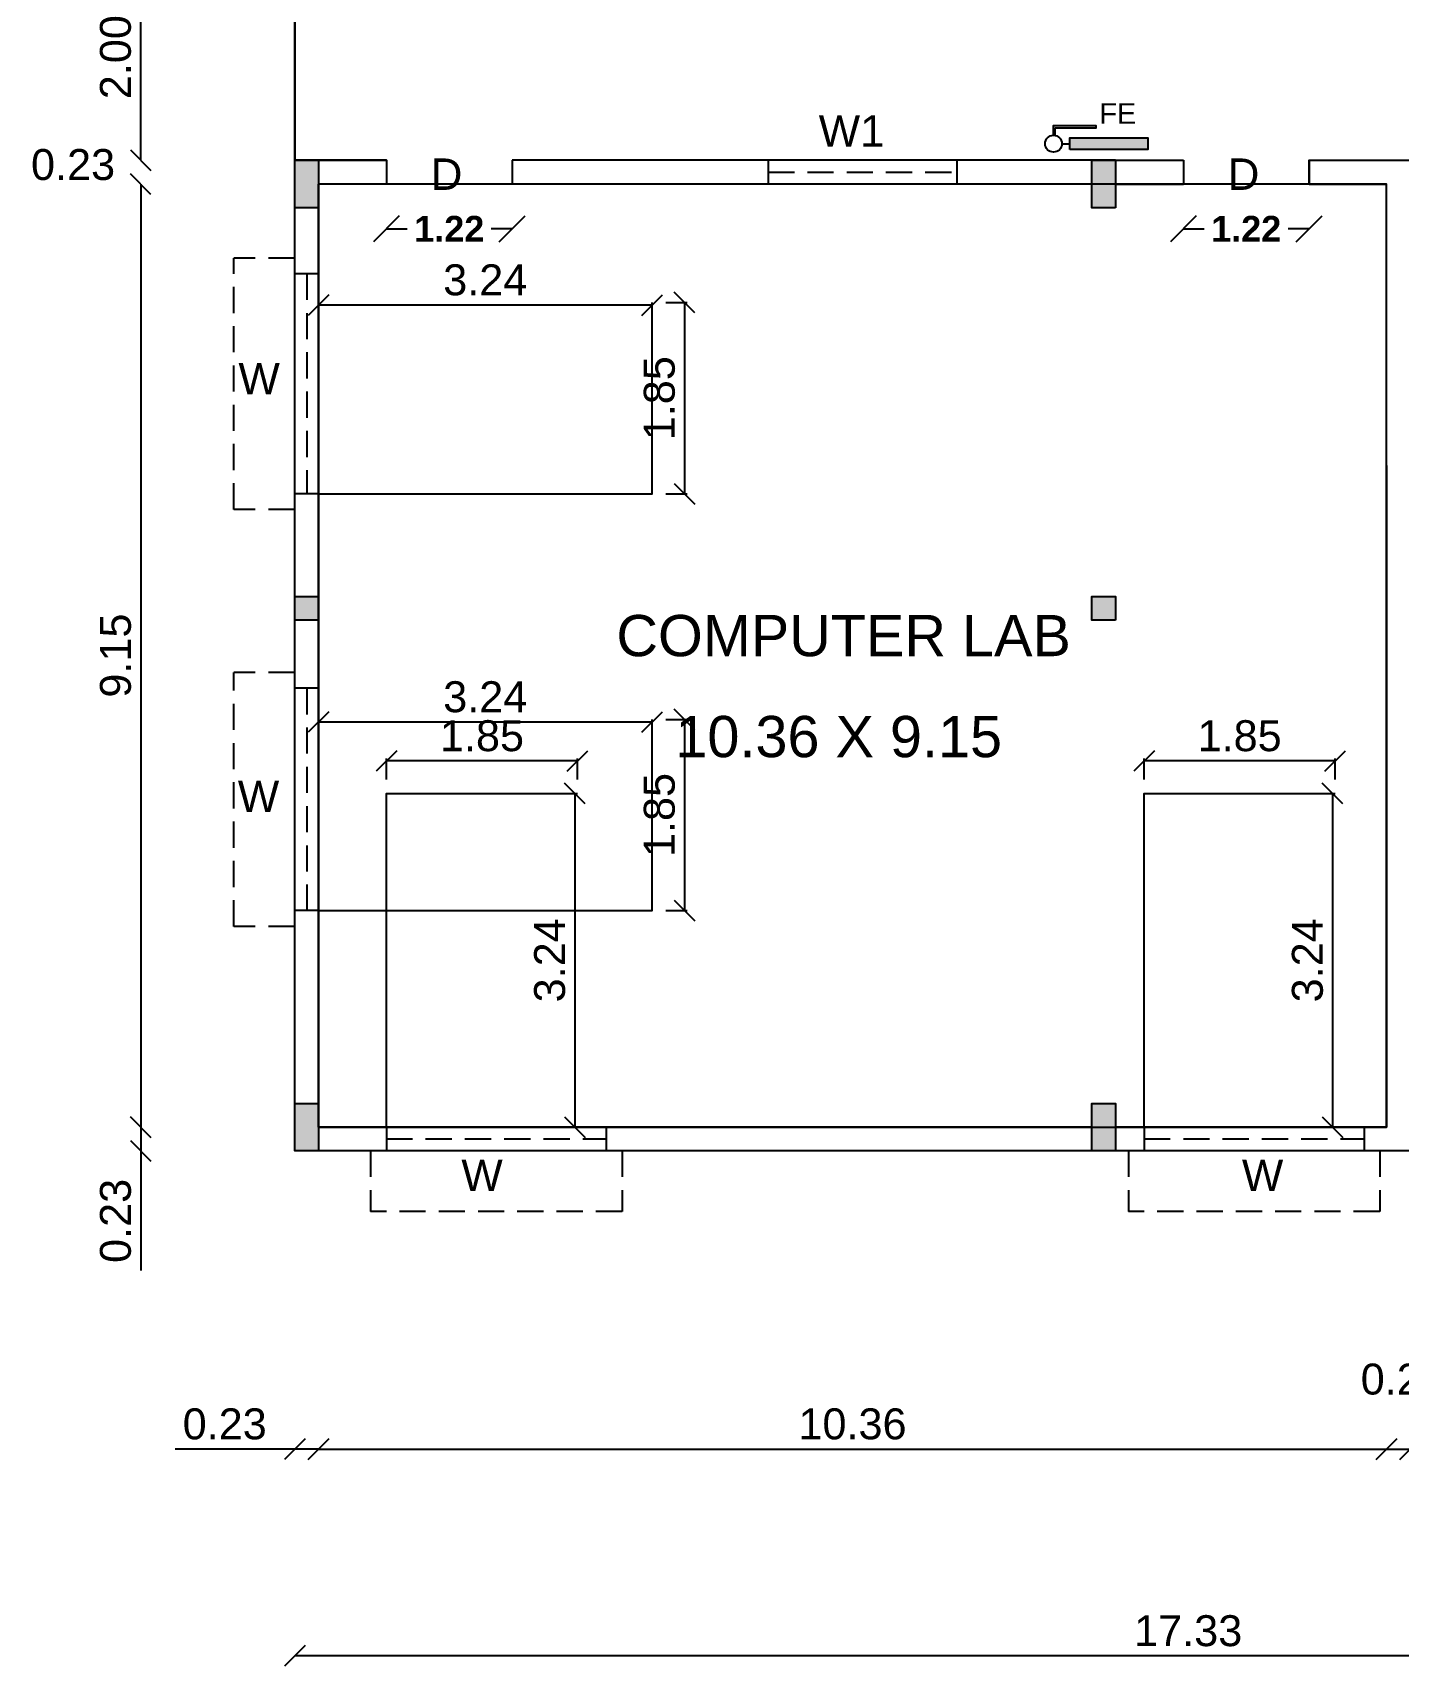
# Model space of a CAD drawing. Header units: metres. Extents: x -7227 to 737, y -45 to 4679.
# Drawn here: x 636.48 to 649.73, y -10.03 to 5.82 of the extents above; entities that cross this region are included whole.
import ezdxf

# ---------------------------------------------------------------- set-up
doc = ezdxf.new("R2010")
doc.units = ezdxf.units.M
doc.header["$LTSCALE"] = 0.2
doc.header["$MEASUREMENT"] = 0
doc.linetypes.add('HIDDEN', pattern=[9.525, 6.35, -3.175])
for name, color, linetype in [('BLK_1_FLR_1_BLT_UP_AREA', 26, 'Continuous'), ('BLK_1_FLR_1_CARPET_AREA', 10, 'Continuous'), ('BLK_1_FLR_1_EXIT_WIDTH_DOOR', 1, 'Continuous'), ('BLK_1_FLR_1_REGULAR_ROOM_6', 117, 'Continuous'), ('BLK_1_FLR_1_ROOM_6_LIGHT_VENTILATION_1', 117, 'Continuous')]:
    doc.layers.add(name, color=color, linetype=linetype)
doc.layers.add('line', color=7, linetype='Continuous', lineweight=25)
doc.styles.add('ld', font='arial.ttf', dxfattribs={"height": 0.3})
doc.styles.get("Standard").update_dxf_attribs({"font": 'arial.ttf', "height": 0.3})
doc.styles.add('style 1', font='arialbd.ttf', dxfattribs={"height": 0.25})
doc.styles.add('style2', font='arial.ttf', dxfattribs={"height": 60})
doc.dimstyles.new('11', dxfattribs={"dimtxt": 0.25, "dimasz": 0.25, "dimexe": 0.18, "dimexo": 0.0625, "dimgap": 0.09, "dimtad": 0, "dimzin": 0, "dimdsep": 46, "dimtxsty": 'style 1', "dimblk": 'OBLIQUE', "dimcen": 0, "dimse1": 1, "dimse2": 1, "dimadec": 0, "dimazin": 0, "dimtfac": 1, "dimtdec": 4, "dimtofl": 0, "dimtmove": 0, "dimatfit": 3, "dimfxl": 0, "dimtolj": 1, "dimtzin": 0, "dimarcsym": 0})
doc.dimstyles.new('DCR', dxfattribs={"dimtxt": 0.3, "dimasz": 0.2, "dimexe": 0.025, "dimexo": 0, "dimgap": 0.09, "dimtad": 1, "dimzin": 0, "dimdsep": 46, "dimtxsty": 'Standard', "dimblk": 'OBLIQUE', "dimcen": 0.09, "dimadec": 0, "dimazin": 0, "dimtfac": 1, "dimtofl": 0, "dimtmove": 0, "dimatfit": 3, "dimfxl": 0, "dimtolj": 1, "dimtzin": 0, "dimarcsym": 0})

# ---------------------------------------------------------------- blocks, each defined once
blk = doc.blocks.new('_OBLIQUE')
at = {"layer": 'line', "color": 0, "linetype": 'ByBlock', "lineweight": -2}
blk.add_line((-0.5, -0.5), (0.5, 0.5), dxfattribs=at)
blk = doc.blocks.new('*D187')
at = {"color": 0, "lineweight": -2}
blk.add_line((656.354, -9.926), (639.024, -9.926), dxfattribs=at)
at = {"layer": 'Defpoints', "color": 0}
for p in [(639.024, -5.027), (656.354, -5.027), (639.024, -9.926)]:
    blk.add_point(p, dxfattribs=at)
at = {"color": 0, "lineweight": -2, "xscale": 0.2, "yscale": 0.2, "zscale": 0.2, "rotation": 180}
blk.add_blockref('_OBLIQUE', (639.024, -9.926), dxfattribs=at)
at = {"color": 0, "lineweight": -2, "xscale": 0.2, "yscale": 0.2, "zscale": 0.2}
blk.add_blockref('_OBLIQUE', (656.354, -9.926), dxfattribs=at)
at = {"color": 0, "insert": (647.689, -9.683), "char_height": 0.3, "attachment_point": 5}
blk.add_mtext('\\A1;17.33', dxfattribs=at)
blk = doc.blocks.new('*D85')
at = {"color": 0, "lineweight": -2}
blk.add_line((637.529, 4.348), (637.529, -4.797), dxfattribs=at)
at = {"layer": 'Defpoints', "color": 0}
for p in [(639.254, 4.348), (637.529, -4.797), (639.254, -4.797)]:
    blk.add_point(p, dxfattribs=at)
at = {"color": 0, "lineweight": -2, "xscale": 0.2, "yscale": 0.2, "zscale": 0.2}
for p, rotation in [((637.529, 4.348), 90), ((637.529, -4.797), 270)]:
    blk.add_blockref('_OBLIQUE', p, dxfattribs=dict(at, rotation=rotation))
at = {"color": 0, "insert": (637.286, -0.225), "char_height": 0.3, "attachment_point": 5, "rotation": 90}
blk.add_mtext('\\A1;9.15', dxfattribs=at)
blk = doc.blocks.new('*D86')
at = {"color": 0, "lineweight": -2}
for p, q in [((637.529, -4.797), (637.529, -5.027)), ((637.529, -5.027), (637.529, -6.187))]:
    blk.add_line(p, q, dxfattribs=at)
at = {"layer": 'Defpoints', "color": 0}
for p in [(639.254, -4.797), (637.529, -5.027), (639.254, -5.027)]:
    blk.add_point(p, dxfattribs=at)
at = {"color": 0, "lineweight": -2, "xscale": 0.2, "yscale": 0.2, "zscale": 0.2}
for p, rotation in [((637.529, -4.797), 90), ((637.529, -5.027), 270)]:
    blk.add_blockref('_OBLIQUE', p, dxfattribs=dict(at, rotation=rotation))
at = {"color": 0, "insert": (637.286, -5.707), "char_height": 0.3, "attachment_point": 5, "rotation": 90}
blk.add_mtext('\\A1;0.23', dxfattribs=at)
blk = doc.blocks.new('*D88')
at = {"color": 0, "lineweight": -2}
blk.add_line((639.254, -7.921), (649.612, -7.921), dxfattribs=at)
at = {"layer": 'Defpoints', "color": 0}
for p in [(639.254, -4.797), (649.612, -4.797), (649.612, -7.921)]:
    blk.add_point(p, dxfattribs=at)
at = {"color": 0, "lineweight": -2, "xscale": 0.2, "yscale": 0.2, "zscale": 0.2, "rotation": 180}
blk.add_blockref('_OBLIQUE', (639.254, -7.921), dxfattribs=at)
at = {"color": 0, "lineweight": -2, "xscale": 0.2, "yscale": 0.2, "zscale": 0.2}
blk.add_blockref('_OBLIQUE', (649.612, -7.921), dxfattribs=at)
at = {"color": 0, "insert": (644.433, -7.677), "char_height": 0.3, "attachment_point": 5}
blk.add_mtext('\\A1;10.36', dxfattribs=at)
blk = doc.blocks.new('*D94')
at = {"color": 0, "lineweight": -2}
blk.add_line((649.612, -7.921), (649.842, -7.921), dxfattribs=at)
at = {"layer": 'Defpoints', "color": 0}
for p in [(649.612, -4.797), (649.842, -4.797), (649.842, -7.921)]:
    blk.add_point(p, dxfattribs=at)
at = {"color": 0, "lineweight": -2, "xscale": 0.2, "yscale": 0.2, "zscale": 0.2, "rotation": 180}
blk.add_blockref('_OBLIQUE', (649.612, -7.921), dxfattribs=at)
at = {"color": 0, "lineweight": -2, "xscale": 0.2, "yscale": 0.2, "zscale": 0.2}
blk.add_blockref('_OBLIQUE', (649.842, -7.921), dxfattribs=at)
at = {"color": 0, "insert": (649.77, -7.243), "char_height": 0.3, "attachment_point": 5}
blk.add_mtext('\\A1;0.23', dxfattribs=at)
blk = doc.blocks.new('*D99')
at = {"color": 0, "lineweight": -2}
for p, q in [((639.024, -7.921), (637.864, -7.921)), ((639.254, -7.921), (639.024, -7.921))]:
    blk.add_line(p, q, dxfattribs=at)
at = {"layer": 'Defpoints', "color": 0}
for p in [(639.024, -4.797), (639.254, -4.797), (639.024, -7.921)]:
    blk.add_point(p, dxfattribs=at)
at = {"color": 0, "lineweight": -2, "xscale": 0.2, "yscale": 0.2, "zscale": 0.2, "rotation": 180}
blk.add_blockref('_OBLIQUE', (639.024, -7.921), dxfattribs=at)
at = {"color": 0, "lineweight": -2, "xscale": 0.2, "yscale": 0.2, "zscale": 0.2}
blk.add_blockref('_OBLIQUE', (639.254, -7.921), dxfattribs=at)
at = {"color": 0, "insert": (638.344, -7.677), "char_height": 0.3, "attachment_point": 5}
blk.add_mtext('\\A1;0.23', dxfattribs=at)
blk = doc.blocks.new('*D113')
at = {"color": 0, "lineweight": -2}
blk.add_line((637.529, 4.578), (637.529, 6.578), dxfattribs=at)
at = {"layer": 'Defpoints', "color": 0}
for p in [(637.529, 6.578), (639.024, 6.578), (639.024, 4.578)]:
    blk.add_point(p, dxfattribs=at)
at = {"color": 0, "lineweight": -2, "xscale": 0.2, "yscale": 0.2, "zscale": 0.2}
for p, rotation in [((637.529, 6.578), 90), ((637.529, 4.578), 270)]:
    blk.add_blockref('_OBLIQUE', p, dxfattribs=dict(at, rotation=rotation))
at = {"color": 0, "insert": (637.286, 5.578), "char_height": 0.3, "attachment_point": 5, "rotation": 90}
blk.add_mtext('\\A1;2.00', dxfattribs=at)
blk = doc.blocks.new('*D356')
at = {"layer": 'BLK_1_FLR_1_EXIT_WIDTH_DOOR', "color": 2, "lineweight": -2}
for p, q in [((647.642, 3.914), (647.844, 3.914)), ((648.862, 3.914), (648.659, 3.914))]:
    blk.add_line(p, q, dxfattribs=at)
at = {"layer": 'Defpoints', "color": 0}
for p in [(647.642, 4.348), (648.862, 4.348), (648.862, 3.914)]:
    blk.add_point(p, dxfattribs=at)
at = {"layer": 'BLK_1_FLR_1_EXIT_WIDTH_DOOR', "color": 2, "lineweight": -2, "xscale": 0.25, "yscale": 0.25, "zscale": 0.25, "rotation": 180}
blk.add_blockref('_OBLIQUE', (647.642, 3.914), dxfattribs=at)
at = {"layer": 'BLK_1_FLR_1_EXIT_WIDTH_DOOR', "color": 2, "lineweight": -2, "xscale": 0.25, "yscale": 0.25, "zscale": 0.25}
blk.add_blockref('_OBLIQUE', (648.862, 3.914), dxfattribs=at)
at = {"layer": 'BLK_1_FLR_1_EXIT_WIDTH_DOOR', "color": 2, "lineweight": 20, "insert": (648.252, 3.914), "char_height": 0.25, "attachment_point": 5, "style": 'style 1'}
blk.add_mtext('\\A1;1.22', dxfattribs=at)
blk = doc.blocks.new('*D357')
at = {"layer": 'BLK_1_FLR_1_EXIT_WIDTH_DOOR', "color": 2, "lineweight": -2}
for p, q in [((639.912, 3.914), (640.114, 3.914)), ((641.132, 3.914), (640.929, 3.914))]:
    blk.add_line(p, q, dxfattribs=at)
at = {"layer": 'Defpoints', "color": 0}
for p in [(639.912, 4.348), (641.132, 4.348), (641.132, 3.914)]:
    blk.add_point(p, dxfattribs=at)
at = {"layer": 'BLK_1_FLR_1_EXIT_WIDTH_DOOR', "color": 2, "lineweight": -2, "xscale": 0.25, "yscale": 0.25, "zscale": 0.25, "rotation": 180}
blk.add_blockref('_OBLIQUE', (639.912, 3.914), dxfattribs=at)
at = {"layer": 'BLK_1_FLR_1_EXIT_WIDTH_DOOR', "color": 2, "lineweight": -2, "xscale": 0.25, "yscale": 0.25, "zscale": 0.25}
blk.add_blockref('_OBLIQUE', (641.132, 3.914), dxfattribs=at)
at = {"layer": 'BLK_1_FLR_1_EXIT_WIDTH_DOOR', "color": 2, "lineweight": 20, "insert": (640.522, 3.914), "char_height": 0.25, "attachment_point": 5, "style": 'style 1'}
blk.add_mtext('\\A1;1.22', dxfattribs=at)
blk = doc.blocks.new('*D362')
at = {"color": 0, "linetype": 'HIDDEN', "lineweight": -2}
for p, q in [((641.741, -1.562), (641.766, -1.562)), ((641.741, -4.797), (641.766, -4.797))]:
    blk.add_line(p, q, dxfattribs=at)
at = {"color": 0, "lineweight": -2}
blk.add_line((641.741, -1.562), (641.741, -4.797), dxfattribs=at)
at = {"layer": 'Defpoints', "color": 0}
for p in [(641.741, -1.562), (641.741, -4.797), (641.741, -4.797)]:
    blk.add_point(p, dxfattribs=at)
at = {"color": 0, "lineweight": -2, "xscale": 0.2, "yscale": 0.2, "zscale": 0.2}
for p, rotation in [((641.741, -1.562), 90), ((641.741, -4.797), 270)]:
    blk.add_blockref('_OBLIQUE', p, dxfattribs=dict(at, rotation=rotation))
at = {"color": 0, "insert": (641.497, -3.18), "char_height": 0.3, "attachment_point": 5, "rotation": 90}
blk.add_mtext('\\A1;3.24', dxfattribs=at)
blk = doc.blocks.new('*D363')
at = {"color": 0, "linetype": 'HIDDEN', "lineweight": -2}
for p, q in [((639.912, -1.427), (639.912, -1.222)), ((641.766, -1.427), (641.766, -1.222))]:
    blk.add_line(p, q, dxfattribs=at)
at = {"color": 0, "lineweight": -2}
blk.add_line((641.766, -1.247), (639.912, -1.247), dxfattribs=at)
at = {"layer": 'Defpoints', "color": 0}
for p in [(639.912, -1.247), (639.912, -1.562), (641.766, -1.562)]:
    blk.add_point(p, dxfattribs=at)
at = {"color": 0, "lineweight": -2, "xscale": 0.2, "yscale": 0.2, "zscale": 0.2, "rotation": 180}
blk.add_blockref('_OBLIQUE', (639.912, -1.247), dxfattribs=at)
at = {"color": 0, "lineweight": -2, "xscale": 0.2, "yscale": 0.2, "zscale": 0.2}
blk.add_blockref('_OBLIQUE', (641.766, -1.247), dxfattribs=at)
at = {"color": 0, "insert": (640.839, -1.004), "char_height": 0.3, "attachment_point": 5}
blk.add_mtext('\\A1;1.85', dxfattribs=at)
blk = doc.blocks.new('*D364')
at = {"color": 0, "linetype": 'HIDDEN', "lineweight": -2}
for p, q in [((639.254, 3.173), (639.254, 3.198)), ((642.489, 3.173), (642.489, 3.198))]:
    blk.add_line(p, q, dxfattribs=at)
at = {"color": 0, "lineweight": -2}
blk.add_line((642.489, 3.173), (639.254, 3.173), dxfattribs=at)
at = {"layer": 'Defpoints', "color": 0}
for p in [(639.254, 3.173), (639.254, 3.173), (642.489, 3.173)]:
    blk.add_point(p, dxfattribs=at)
at = {"color": 0, "lineweight": -2, "xscale": 0.2, "yscale": 0.2, "zscale": 0.2, "rotation": 180}
blk.add_blockref('_OBLIQUE', (639.254, 3.173), dxfattribs=at)
at = {"color": 0, "lineweight": -2, "xscale": 0.2, "yscale": 0.2, "zscale": 0.2}
blk.add_blockref('_OBLIQUE', (642.489, 3.173), dxfattribs=at)
at = {"color": 0, "insert": (640.871, 3.417), "char_height": 0.3, "attachment_point": 5}
blk.add_mtext('\\A1;3.24', dxfattribs=at)
blk = doc.blocks.new('*D365')
at = {"color": 0, "linetype": 'HIDDEN', "lineweight": -2}
for p, q in [((642.624, 3.198), (642.829, 3.198)), ((642.624, 1.344), (642.829, 1.344))]:
    blk.add_line(p, q, dxfattribs=at)
at = {"color": 0, "lineweight": -2}
blk.add_line((642.804, 3.198), (642.804, 1.344), dxfattribs=at)
at = {"layer": 'Defpoints', "color": 0}
for p in [(642.489, 3.198), (642.489, 1.344), (642.804, 1.344)]:
    blk.add_point(p, dxfattribs=at)
at = {"color": 0, "lineweight": -2, "xscale": 0.2, "yscale": 0.2, "zscale": 0.2}
for p, rotation in [((642.804, 3.198), 90), ((642.804, 1.344), 270)]:
    blk.add_blockref('_OBLIQUE', p, dxfattribs=dict(at, rotation=rotation))
at = {"color": 0, "insert": (642.561, 2.271), "char_height": 0.3, "attachment_point": 5, "rotation": 90}
blk.add_mtext('\\A1;1.85', dxfattribs=at)
blk = doc.blocks.new('*D366')
at = {"color": 0, "linetype": 'HIDDEN', "lineweight": -2}
for p, q in [((639.254, -0.869), (639.254, -0.844)), ((642.489, -0.869), (642.489, -0.844))]:
    blk.add_line(p, q, dxfattribs=at)
at = {"color": 0, "lineweight": -2}
blk.add_line((642.489, -0.869), (639.254, -0.869), dxfattribs=at)
at = {"layer": 'Defpoints', "color": 0}
for p in [(639.254, -0.869), (639.254, -0.869), (642.489, -0.869)]:
    blk.add_point(p, dxfattribs=at)
at = {"color": 0, "lineweight": -2, "xscale": 0.2, "yscale": 0.2, "zscale": 0.2, "rotation": 180}
blk.add_blockref('_OBLIQUE', (639.254, -0.869), dxfattribs=at)
at = {"color": 0, "lineweight": -2, "xscale": 0.2, "yscale": 0.2, "zscale": 0.2}
blk.add_blockref('_OBLIQUE', (642.489, -0.869), dxfattribs=at)
at = {"color": 0, "insert": (640.871, -0.626), "char_height": 0.3, "attachment_point": 5}
blk.add_mtext('\\A1;3.24', dxfattribs=at)
blk = doc.blocks.new('*D367')
at = {"color": 0, "linetype": 'HIDDEN', "lineweight": -2}
for p, q in [((642.624, -0.844), (642.829, -0.844)), ((642.624, -2.698), (642.829, -2.698))]:
    blk.add_line(p, q, dxfattribs=at)
at = {"color": 0, "lineweight": -2}
blk.add_line((642.804, -0.844), (642.804, -2.698), dxfattribs=at)
at = {"layer": 'Defpoints', "color": 0}
for p in [(642.489, -0.844), (642.489, -2.698), (642.804, -2.698)]:
    blk.add_point(p, dxfattribs=at)
at = {"color": 0, "lineweight": -2, "xscale": 0.2, "yscale": 0.2, "zscale": 0.2}
for p, rotation in [((642.804, -0.844), 90), ((642.804, -2.698), 270)]:
    blk.add_blockref('_OBLIQUE', p, dxfattribs=dict(at, rotation=rotation))
at = {"color": 0, "insert": (642.561, -1.771), "char_height": 0.3, "attachment_point": 5, "rotation": 90}
blk.add_mtext('\\A1;1.85', dxfattribs=at)
blk = doc.blocks.new('*D368')
at = {"color": 0, "linetype": 'HIDDEN', "lineweight": -2}
for p, q in [((649.09, -1.562), (649.115, -1.562)), ((649.09, -4.797), (649.115, -4.797))]:
    blk.add_line(p, q, dxfattribs=at)
at = {"color": 0, "lineweight": -2}
blk.add_line((649.09, -1.562), (649.09, -4.797), dxfattribs=at)
at = {"layer": 'Defpoints', "color": 0}
for p in [(649.09, -1.562), (649.09, -4.797), (649.09, -4.797)]:
    blk.add_point(p, dxfattribs=at)
at = {"color": 0, "lineweight": -2, "xscale": 0.2, "yscale": 0.2, "zscale": 0.2}
for p, rotation in [((649.09, -1.562), 90), ((649.09, -4.797), 270)]:
    blk.add_blockref('_OBLIQUE', p, dxfattribs=dict(at, rotation=rotation))
at = {"color": 0, "insert": (648.847, -3.18), "char_height": 0.3, "attachment_point": 5, "rotation": 90}
blk.add_mtext('\\A1;3.24', dxfattribs=at)
blk = doc.blocks.new('*D369')
at = {"color": 0, "linetype": 'HIDDEN', "lineweight": -2}
for p, q in [((647.261, -1.427), (647.261, -1.222)), ((649.115, -1.427), (649.115, -1.222))]:
    blk.add_line(p, q, dxfattribs=at)
at = {"color": 0, "lineweight": -2}
blk.add_line((649.115, -1.247), (647.261, -1.247), dxfattribs=at)
at = {"layer": 'Defpoints', "color": 0}
for p in [(647.261, -1.247), (647.261, -1.562), (649.115, -1.562)]:
    blk.add_point(p, dxfattribs=at)
at = {"color": 0, "lineweight": -2, "xscale": 0.2, "yscale": 0.2, "zscale": 0.2, "rotation": 180}
blk.add_blockref('_OBLIQUE', (647.261, -1.247), dxfattribs=at)
at = {"color": 0, "lineweight": -2, "xscale": 0.2, "yscale": 0.2, "zscale": 0.2}
blk.add_blockref('_OBLIQUE', (649.115, -1.247), dxfattribs=at)
at = {"color": 0, "insert": (648.188, -1.004), "char_height": 0.3, "attachment_point": 5}
blk.add_mtext('\\A1;1.85', dxfattribs=at)

msp = doc.modelspace()

# ---------------------------------------------------------------- hatches: boundary and pattern name
h = msp.add_hatch(color=256)
h.dxf.hatch_style = 1
h.paths.add_polyline_path([(639.254, 14.665), (639.024, 14.665), (639.024, 14.205), (639.254, 14.205)])
h.paths.add_polyline_path([(646.984, 14.665), (646.754, 14.665), (646.754, 14.205), (646.984, 14.205)])
h.paths.add_polyline_path([(639.254, 7.038), (639.024, 7.038), (639.024, 6.578), (639.254, 6.578)])
h.paths.add_polyline_path([(646.754, 6.578), (646.984, 6.578), (646.984, 7.038), (646.754, 7.038)])
h.paths.add_polyline_path([(656.124, 14.205), (656.354, 14.205), (656.354, 14.665), (656.124, 14.665)])
h.paths.add_polyline_path([(656.354, 7.038), (656.124, 7.038), (656.124, 6.578), (656.354, 6.578)])
h.paths.add_polyline_path([(665.647, 14.665), (665.417, 14.665), (665.417, 14.205), (665.647, 14.205)])
h.paths.add_polyline_path([(665.922, 14.665), (665.692, 14.665), (665.692, 14.205), (665.922, 14.205)])
h.paths.add_polyline_path([(665.692, 6.578), (665.922, 6.578), (665.922, 7.038), (665.692, 7.038)])
h.paths.add_polyline_path([(665.417, 6.578), (665.647, 6.578), (665.647, 7.038), (665.417, 7.038)])
h.paths.add_polyline_path([(671.283, 14.665), (671.053, 14.665), (671.053, 14.205), (671.283, 14.205)])
h.paths.add_polyline_path([(671.283, 7.038), (671.053, 7.038), (671.053, 6.578), (671.283, 6.578)])
h.paths.add_polyline_path([(675.898, 7.038), (675.668, 7.038), (675.668, 6.578), (675.898, 6.578)])
h.paths.add_polyline_path([(675.898, 14.665), (675.668, 14.665), (675.668, 14.205), (675.898, 14.205)])
h.paths.add_polyline_path([(680.283, 14.205), (680.513, 14.205), (680.513, 14.665), (680.283, 14.665)])
h.paths.add_polyline_path([(680.283, 6.578), (680.513, 6.578), (680.513, 7.038), (680.283, 7.038)])
h.paths.add_polyline_path([(689.513, 6.578), (689.743, 6.578), (689.743, 7.038), (689.513, 7.038)])
h.paths.add_polyline_path([(684.898, 6.578), (685.128, 6.578), (685.128, 7.038), (684.898, 7.038)])
h.paths.add_polyline_path([(689.743, 14.665), (689.513, 14.665), (689.513, 14.205), (689.743, 14.205)])
h.paths.add_polyline_path([(685.128, 14.665), (684.898, 14.665), (684.898, 14.205), (685.128, 14.205)])
h.paths.add_polyline_path([(689.513, 4.118), (689.743, 4.118), (689.743, 4.578), (689.513, 4.578)])
h.paths.add_polyline_path([(680.513, -4.567), (680.283, -4.567), (680.283, -5.027), (680.513, -5.027)])
h.paths.add_polyline_path([(680.513, 4.578), (680.283, 4.578), (680.283, 4.118), (680.513, 4.118)])
h.paths.add_polyline_path([(671.283, 4.578), (671.053, 4.578), (671.053, 4.118), (671.283, 4.118)])
h.paths.add_polyline_path([(671.283, -4.567), (671.053, -4.567), (671.053, -5.027), (671.283, -5.027)])
h.paths.add_polyline_path([(656.124, 4.118), (656.354, 4.118), (656.354, 4.578), (656.124, 4.578)])
h.paths.add_polyline_path([(656.124, -5.027), (656.354, -5.027), (656.354, -4.567), (656.124, -4.567)])
h.paths.add_polyline_path([(646.984, -4.567), (646.754, -4.567), (646.754, -5.027), (646.984, -5.027)])
h.paths.add_polyline_path([(646.754, 4.118), (646.984, 4.118), (646.984, 4.578), (646.754, 4.578)])
h.paths.add_polyline_path([(639.254, 4.578), (639.024, 4.578), (639.024, 4.118), (639.254, 4.118)])
h.paths.add_polyline_path([(639.254, -4.567), (639.024, -4.567), (639.024, -5.027), (639.254, -5.027)])
at = {"ltscale": 0.04}
h = msp.add_hatch(color=256, dxfattribs=at)
h.dxf.hatch_style = 1
h.paths.add_polyline_path([(646.542, 4.796), (646.542, 4.682), (647.299, 4.682), (647.299, 4.796)])
h = msp.add_hatch(color=256)
h.dxf.hatch_style = 1
h.paths.add_polyline_path([(646.984, 0.348), (646.754, 0.348), (646.754, 0.118), (646.984, 0.118)])
h.paths.add_polyline_path([(639.254, 0.348), (639.024, 0.348), (639.024, 0.118), (639.254, 0.118)])
h.paths.add_polyline_path([(652.072, 0.348), (651.842, 0.348), (651.842, 0.118), (652.072, 0.118)])
h.paths.add_polyline_path([(656.354, 0.348), (656.124, 0.348), (656.124, 0.118), (656.354, 0.118)])

# ---------------------------------------------------------------- linework, layer by layer
for p, q in [((639.024, -5.027), (639.024, 14.662)), ((646.465, 4.739), (646.542, 4.739)), ((639.912, 4.578), (639.024, 4.578)), ((639.912, 4.578), (639.912, 4.348)), ((644.754, 4.578), (641.132, 4.578)), ((641.132, 4.578), (641.132, 4.348)), ((643.615, 4.577), (643.615, 4.348)), ((646.984, 4.578), (644.754, 4.578)), ((645.444, 4.577), (645.444, 4.348)), ((646.984, 4.578), (647.642, 4.578)), ((647.642, 4.578), (647.642, 4.348)), ((648.862, 4.578), (649.842, 4.578)), ((648.862, 4.578), (648.862, 4.348)), ((639.912, 4.348), (639.254, 4.348)), ((639.254, -4.797), (639.254, 4.348)), ((646.754, 4.348), (641.132, 4.348)), ((646.984, 4.348), (647.642, 4.348)), ((648.862, 4.348), (649.612, 4.348)), ((649.612, 1.618), (649.612, 4.348)), ((639.254, 3.478), (639.024, 3.478)), ((649.612, 1.618), (649.612, -4.797)), ((639.254, 1.344), (639.024, 1.344)), ((639.254, -0.541), (639.024, -0.541)), ((639.254, -2.698), (639.024, -2.698)), ((646.754, -4.797), (639.254, -4.797)), ((639.912, -4.797), (639.912, -5.026)), ((642.045, -4.797), (642.045, -5.026)), ((649.612, -4.797), (646.984, -4.797)), ((647.261, -4.797), (647.261, -5.026)), ((649.395, -4.797), (649.395, -5.026)), ((656.354, -5.027), (639.024, -5.027))]:
    msp.add_line(p, q)
at = {"color": 4, "linetype": 'HIDDEN', "ltscale": 0.2}
for p, q in [((643.615, 4.462), (645.444, 4.462)), ((639.139, 3.478), (639.139, 1.344)), ((639.139, -0.541), (639.139, -2.698)), ((639.912, -4.912), (642.045, -4.912)), ((647.261, -4.912), (649.395, -4.912))]:
    msp.add_line(p, q, dxfattribs=at)
at = {"linetype": 'HIDDEN', "ltscale": 0.2}
for p, q in [((639.022, 3.63), (638.432, 3.63)), ((638.432, 1.192), (638.432, 3.63)), ((639.022, 1.192), (638.432, 1.192)), ((639.022, -0.389), (638.432, -0.389)), ((638.432, -2.851), (638.432, -0.389)), ((639.022, -2.851), (638.432, -2.851)), ((639.759, -5.027), (639.759, -5.617)), ((642.198, -5.027), (642.198, -5.617)), ((647.109, -5.027), (647.109, -5.617)), ((649.548, -5.027), (649.548, -5.617)), ((642.198, -5.617), (639.759, -5.617)), ((649.548, -5.617), (647.109, -5.617))]:
    msp.add_line(p, q, dxfattribs=at)
for points in [[(646.383, 4.821), (646.383, 4.914)], [(646.383, 4.889), (646.383, 4.914), (646.794, 4.914), (646.794, 4.889), (646.396, 4.889)], [(646.396, 4.889), (646.396, 4.82)]]:
    msp.add_lwpolyline(points)
for points in [[(646.542, 4.682), (646.542, 4.796), (647.299, 4.796), (647.299, 4.682)], [(639.254, 4.118), (639.024, 4.118), (639.024, 4.578), (639.254, 4.578)], [(646.984, 4.118), (646.754, 4.118), (646.754, 4.578), (646.984, 4.578)], [(639.254, 0.118), (639.024, 0.118), (639.024, 0.348), (639.254, 0.348)], [(639.254, 0.118), (639.024, 0.118), (639.024, 0.348), (639.254, 0.348)], [(646.984, 0.118), (646.754, 0.118), (646.754, 0.348), (646.984, 0.348)], [(639.254, -5.027), (639.024, -5.027), (639.024, -4.567), (639.254, -4.567)], [(646.984, -5.027), (646.754, -5.027), (646.754, -4.567), (646.984, -4.567)]]:
    msp.add_lwpolyline(points, close=True)
msp.add_circle((646.383, 4.739), 0.0819)
at = {"layer": 'BLK_1_FLR_1_BLT_UP_AREA', "color": 27}
msp.add_lwpolyline([(689.743, 14.662), (689.743, -5.027), (671.053, -5.027), (671.053, 4.348), (656.354, 4.348), (656.354, -5.027), (639.024, -5.027), (639.024, 14.662), (689.743, 14.662)], close=True, dxfattribs=at)
at = {"layer": 'BLK_1_FLR_1_CARPET_AREA', "color": 27}
msp.add_lwpolyline([(639.024, 6.578), (639.024, 4.578), (639.254, 4.578), (639.912, 4.578), (639.912, 4.348), (639.254, 4.348), (639.254, 4.118), (639.254, -4.797), (646.754, -4.797), (646.754, -4.567), (646.984, -4.567), (646.984, -4.797), (649.612, -4.797), (649.612, 1.618), (649.612, 4.348), (648.862, 4.348), (648.862, 4.578), (649.842, 4.578)], dxfattribs=at)
at = {"layer": 'BLK_1_FLR_1_REGULAR_ROOM_6', "color": 3, "linetype": 'Continuous'}
msp.add_lwpolyline([(649.612, 4.348), (639.254, 4.348), (639.254, -4.797), (649.612, -4.797)], close=True, dxfattribs=at)
at = {"layer": 'BLK_1_FLR_1_ROOM_6_LIGHT_VENTILATION_1', "color": 232}
for points in [[(639.254, 3.173), (639.254, 1.344), (642.489, 1.344), (642.489, 3.173)], [(639.254, -0.869), (639.254, -2.698), (642.489, -2.698), (642.489, -0.869)], [(641.741, -4.797), (639.912, -4.797), (639.912, -1.562), (641.741, -1.562)], [(649.09, -4.797), (647.261, -4.797), (647.261, -1.562), (649.09, -1.562)]]:
    msp.add_lwpolyline(points, close=True, dxfattribs=at)

# ---------------------------------------------------------------- texts
at = {"color": 7, "style": 'ld'}
for s, p in [('COMPUTER LAB', (642.143, -0.231)), ('10.36 X 9.15', (642.715, -1.21))]:
    msp.add_text(s, height=0.4, dxfattribs=at).set_placement(p)
at = {"style": 'style2'}
for s, insert, char_height, attachment_point in [('FE', (647.185, 5.132), 0.2, 3), ('W1', (644.744, 5.015), 0.3048, 3), ('D', (640.342, 4.596), 0.305, 1), ('D', (648.072, 4.596), 0.305, 1), ('W', (638.879, 2.613), 0.305, 3), ('W', (638.873, -1.438), 0.305, 3), ('W', (641.041, -5.417), 0.305, 9), ('W', (648.612, -5.417), 0.305, 9)]:
    msp.add_mtext_dynamic_manual_height_columns(s, width=5.66297, gutter_width=7.621, heights=[0], dxfattribs=dict(at, insert=insert, char_height=char_height, attachment_point=attachment_point))
at = {"insert": (636.873, 4.535), "char_height": 0.3, "attachment_point": 5}
msp.add_mtext('\\A1;0.23', dxfattribs=at)

# ---------------------------------------------------------------- dimensions: what is measured, and where the dimension line sits
dim = msp.add_linear_dim(base=(637.529, 6.578), p1=(639.024, 4.578), p2=(639.024, 6.578), angle=90, dimstyle='DCR', override={"dimse1": 1, "dimse2": 1, "dimfxl": 1.25, "dimarcsym": 2})
dim.commit()
dim.dimension.update_dxf_attribs({"geometry": '*D113', "text_midpoint": (637.286, 5.578)})
for p1, p2, distance, picture, middle in [((639.2535, 4.3482), (639.2535, -4.7974), -1.7244, '*D85', (637.286, -0.2246)), ((639.254, -4.797), (639.254, -5.027), -1.724, '*D86', (637.286, -5.707)), ((639.254, -4.797), (639.024, -4.797), 3.123, '*D99', (638.344, -7.677)), ((639.254, -4.797), (649.612, -4.797), -3.123, '*D88', (644.433, -7.677))]:
    dim = msp.add_aligned_dim(p1=p1, p2=p2, distance=distance, dimstyle='DCR', override={"dimse1": 1, "dimse2": 1, "dimfxl": 1.25, "dimarcsym": 2})
    dim.commit()
    dim.dimension.update_dxf_attribs({"geometry": picture, "text_midpoint": middle})
at = {"color": 232}
for base, p1, p2, angle, picture, middle in [((639.2535, 3.1733), (642.4892, 3.1733), (639.2535, 3.1733), 180, '*D364', (640.8714, 3.4166)), ((642.804, 1.344), (642.489, 3.198), (642.489, 1.344), 270, '*D365', (642.561, 2.271)), ((639.2535, -0.8694), (642.4892, -0.8694), (639.2535, -0.8694), 180, '*D366', (640.8714, -0.6262)), ((642.804, -2.698), (642.489, -0.844), (642.489, -2.698), 270, '*D367', (642.561, -1.771)), ((639.912, -1.247), (641.766, -1.562), (639.912, -1.562), 180, '*D363', (640.839, -1.004)), ((647.261, -1.247), (649.115, -1.562), (647.261, -1.562), 180, '*D369', (648.188, -1.004)), ((641.7406, -4.7974), (641.7406, -1.5617), (641.7406, -4.7974), 270, '*D362', (641.4973, -3.1796)), ((649.0905, -4.7974), (649.0905, -1.5617), (649.0905, -4.7974), 270, '*D368', (648.8472, -3.1796))]:
    dim = msp.add_linear_dim(base=base, p1=p1, p2=p2, angle=angle, dimstyle='DCR', override={"dimfxl": 0.18, "dimarcsym": 2}, dxfattribs=at)
    dim.commit()
    dim.dimension.update_dxf_attribs({"geometry": picture, "text_midpoint": middle})
dim = msp.add_linear_dim(base=(649.842, -7.921), p1=(649.612, -4.797), p2=(649.842, -4.797), angle=0, dimstyle='DCR', override={"dimse1": 1, "dimse2": 1, "dimtmove": 2, "dimfxl": 1.25, "dimarcsym": 2})
dim.commit()
dim.dimension.update_dxf_attribs({"geometry": '*D94', "text_midpoint": (649.77, -7.243), "dimtype": 161})
dim = msp.add_linear_dim(base=(639.024, -9.926), p1=(656.354, -5.027), p2=(639.024, -5.027), dimstyle='DCR', override={"dimse1": 1, "dimse2": 1, "dimfxl": 1.25, "dimarcsym": 2})
dim.commit()
dim.dimension.update_dxf_attribs({"geometry": '*D187', "text_midpoint": (647.689, -9.683)})
at = {"layer": 'BLK_1_FLR_1_EXIT_WIDTH_DOOR', "color": 2, "lineweight": 20}
for base, p1, p2, picture, middle in [((641.132, 3.914), (639.912, 4.348), (641.132, 4.348), '*D357', (640.522, 3.914)), ((648.862, 3.914), (647.642, 4.348), (648.862, 4.348), '*D356', (648.252, 3.914))]:
    dim = msp.add_linear_dim(base=base, p1=p1, p2=p2, dimstyle='11', override={"dimclrd": 2, "dimclrt": 2, "dimfxlon": 1}, dxfattribs=at)
    dim.commit()
    dim.dimension.update_dxf_attribs({"geometry": picture, "text_midpoint": middle})

doc.saveas('drawing.dxf')
